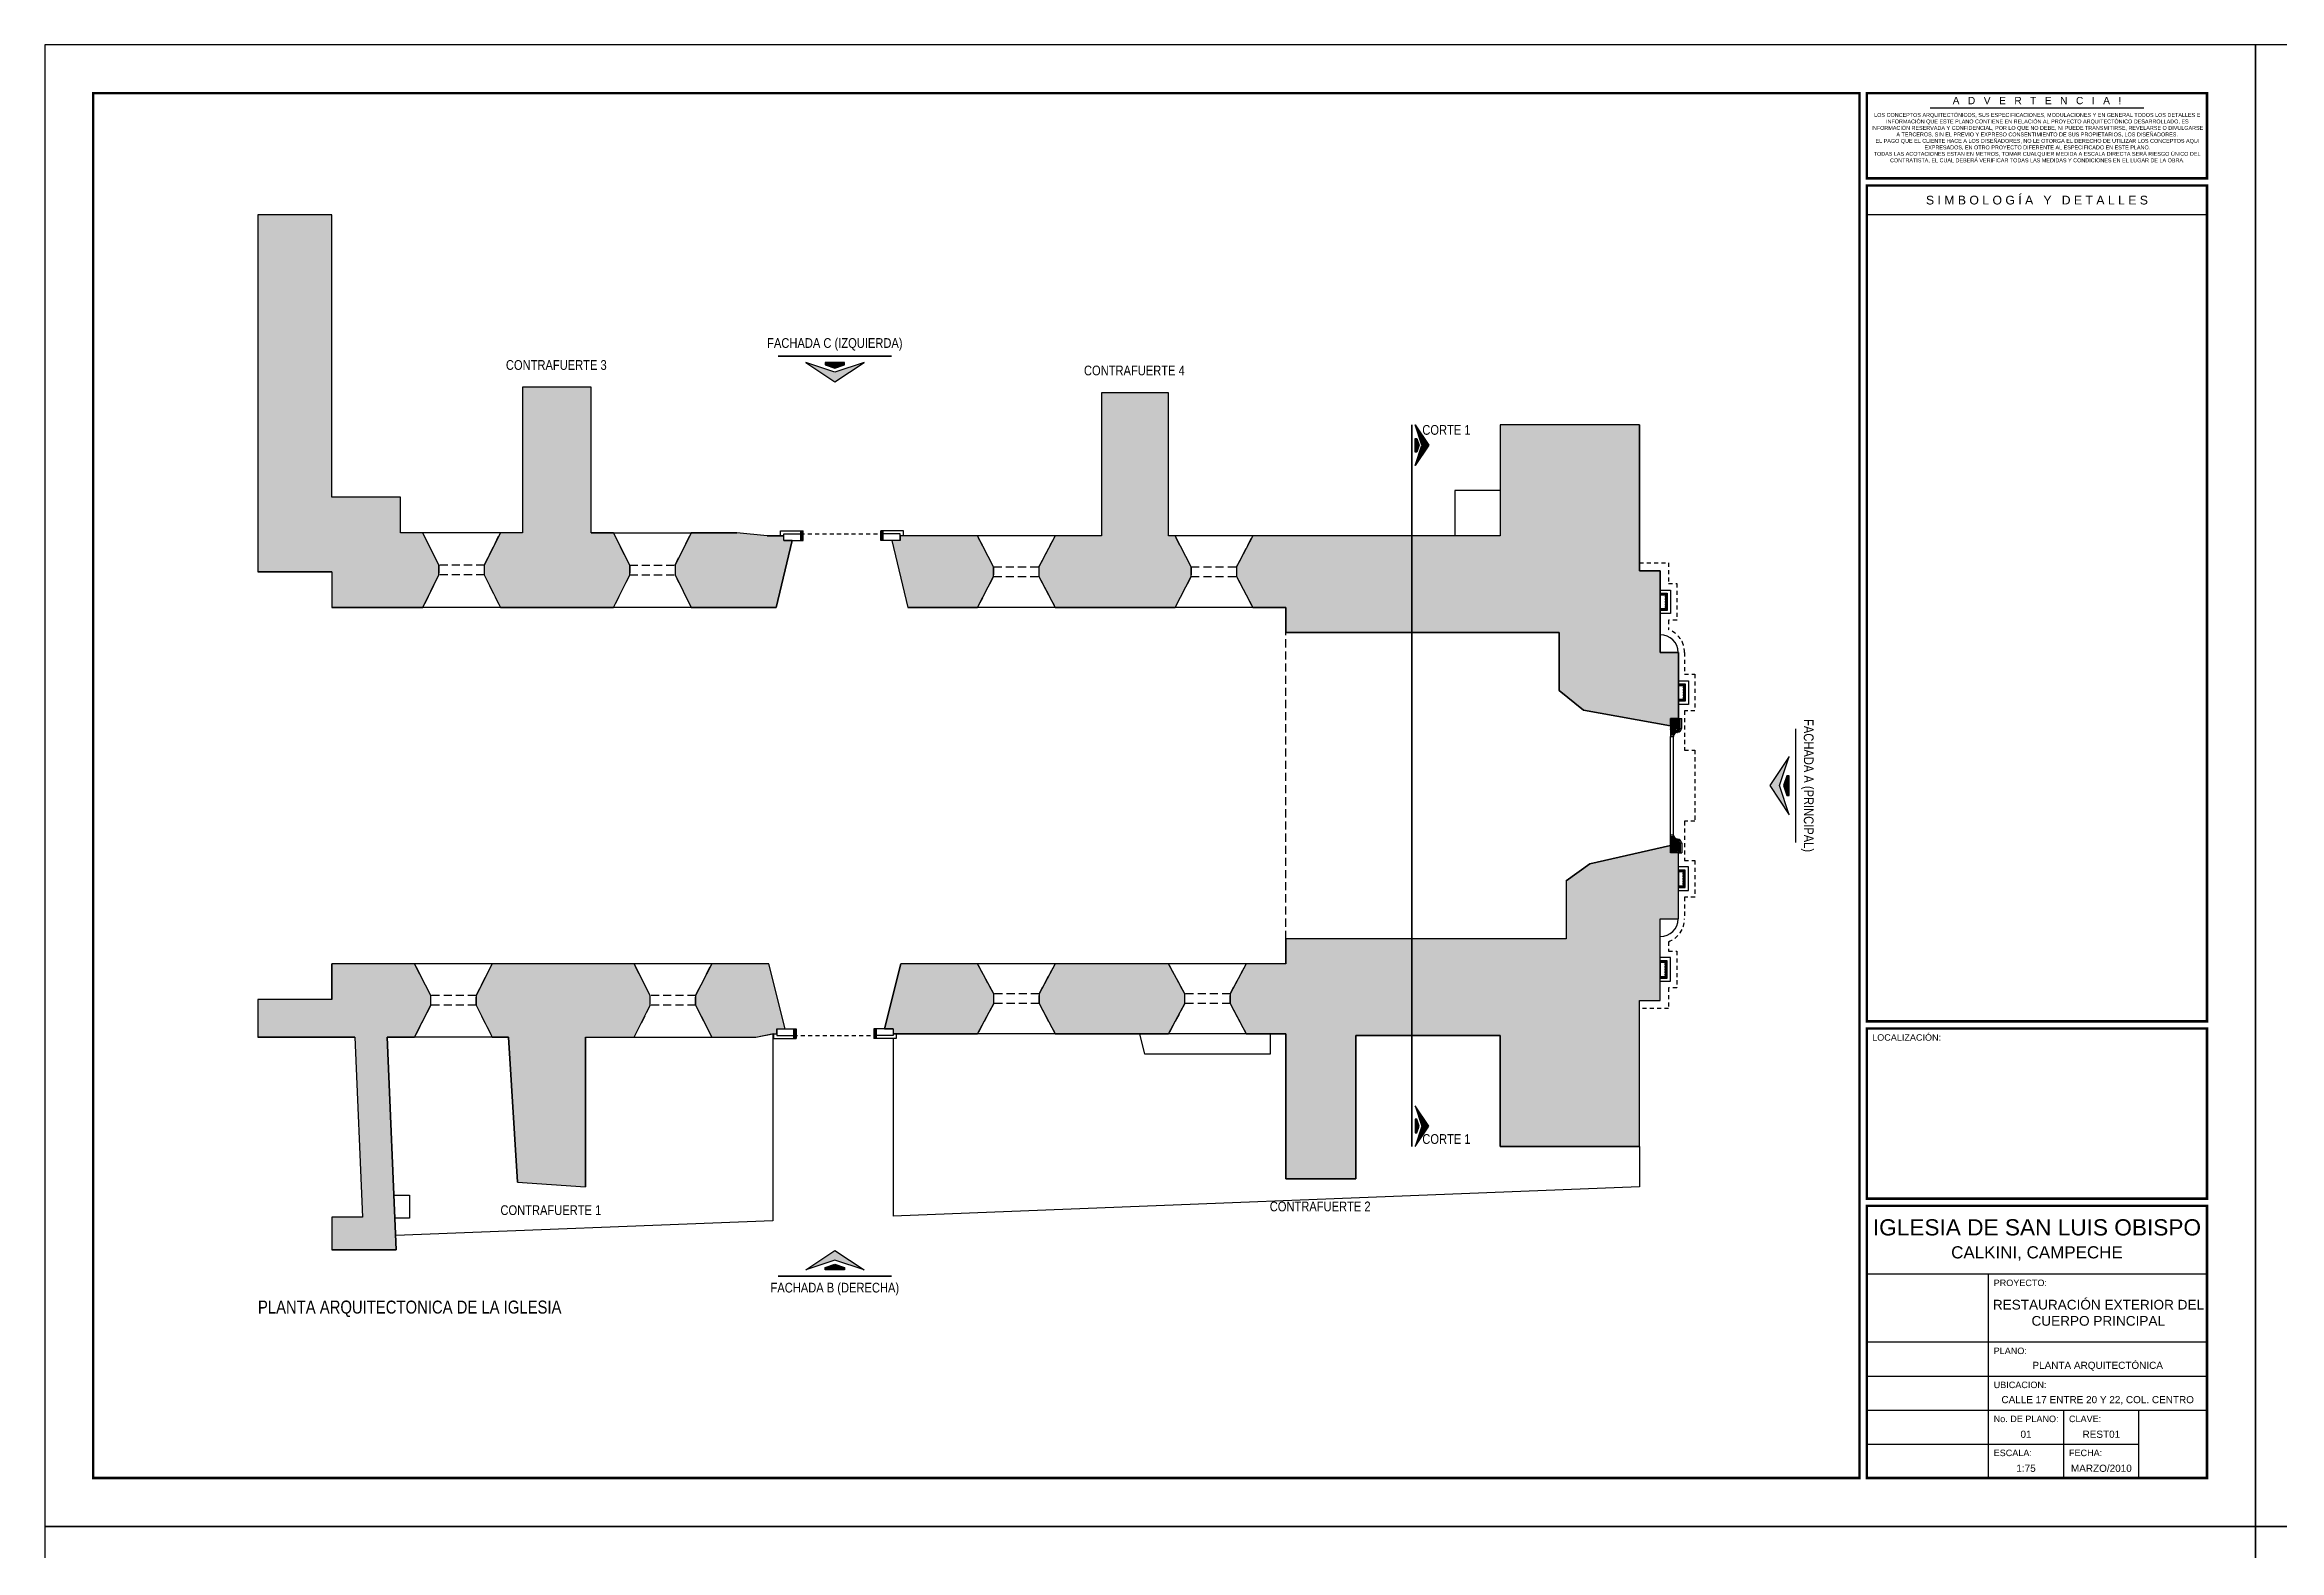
# Model space of a CAD drawing. Header units: millimetres. Extents: x 0 to 273, y 0 to 92.
# Drawn here: x 0 to 69, y 45 to 91.5 of the extents above; entities that cross this region are included whole.
import ezdxf
from ezdxf.enums import TextEntityAlignment as Align

# ---------------------------------------------------------------- set-up
doc = ezdxf.new("R2010")
doc.units = ezdxf.units.MM
for name, pattern in [('DASHDOT2', [12.7, 6.35, -3.175, 0, -3.175]), ('HIDDEN', [0.375, 0.25, -0.125]), ('HIDDEN2', [0.1875, 0.125, -0.0625]), ('PHANTOM2', [31.75, 15.875, -3.175, 3.175, -3.175, 3.175, -3.175])]:
    doc.linetypes.add(name, pattern=pattern)
for name, color, linetype in [('Areas internas', 7, 'Continuous'), ('FORMATO', 7, 'Continuous'), ('LCorte', 7, 'DASHDOT2'), ('Relleno', 8, 'Continuous'), ('Texto', 7, 'Continuous'), ('Trazo', 7, 'Continuous')]:
    doc.layers.add(name, color=color, linetype=linetype)
doc.styles.get("Standard").update_dxf_attribs({"font": 'arial.ttf'})
doc.styles.add('style4', font='')
doc.styles.get('style4').set_extended_font_data('DaxCondensed')

# ---------------------------------------------------------------- blocks, each defined once
blk = doc.blocks.new('Flecha texto')
at = {"layer": 'Texto'}
for points in [[(0, 0.3), (-0.9, 0), (0, 0.6), (0.9, 0)], [(0.3, 0), (-0.3, 0), (-0.3, 0.074), (0, 0.174), (0.3, 0.074)]]:
    blk.add_lwpolyline(points, close=True, dxfattribs=at)
for points in [[(-0.9, 0), (0, 0.6), (0, 0.3)], [(-0.3, 0), (-0.3, 0.074), (0, 0), (0, 0.174)], [(0, 0.3), (0, 0.3), (0.9, 0), (0, 0.6)], [(0, 0), (0, 0.174), (0.3, 0), (0.3, 0.074)]]:
    blk.add_solid(points, dxfattribs=at)

msp = doc.modelspace()

# ---------------------------------------------------------------- hatches: boundary and pattern name
at = {"layer": 'Relleno'}
for points in [[(11.668, 76.435), (10.983, 76.435), (10.983, 77.535), (8.863, 77.535), (8.863, 86.245), (6.583, 86.245), (6.583, 77.535), (6.583, 75.225), (8.863, 75.225), (8.863, 74.125), (11.668, 74.125), (12.168, 75.13), (12.168, 75.43)], [(44.933, 76.335), (37.293, 76.335), (36.793, 75.38), (36.793, 75.08), (37.293, 74.125), (38.313, 74.125), (38.313, 73.355), (46.753, 73.355), (46.753, 71.565), (47.497, 70.958), (50.183, 70.47), (50.183, 70.695), (50.433, 70.695), (50.433, 72.735), (49.873, 72.735), (49.873, 75.255), (49.233, 75.255), (49.233, 79.765), (44.933, 79.765)], [(38.313, 63.895), (38.313, 63.125), (37.093, 63.125), (36.593, 62.195), (36.593, 61.895), (37.093, 60.965), (38.313, 60.965), (38.313, 56.485), (40.473, 56.485), (40.473, 60.915), (44.933, 60.915), (44.933, 57.485), (49.233, 57.485), (49.233, 61.995), (49.873, 61.995), (49.873, 64.515), (50.433, 64.515), (50.433, 66.555), (50.183, 66.555), (50.183, 66.78), (47.696, 66.213), (46.968, 65.685), (46.968, 63.895)], [(9.576, 60.865), (9.811, 55.3), (8.863, 55.3), (8.863, 54.3), (10.854, 54.3), (10.577, 60.865), (11.417, 60.865), (11.917, 61.845), (11.917, 62.145), (11.417, 63.125), (8.863, 63.125), (8.863, 62.025), (6.583, 62.025), (6.583, 60.865)]]:
    msp.add_hatch(color=256, dxfattribs=at).paths.add_polyline_path(points)
h = msp.add_hatch(color=256, dxfattribs=at)
h.paths.add_polyline_path([(22.578, 74.125), (23.078, 76.195), (22.818, 76.195), (22.818, 76.335), (22.303, 76.335), (21.363, 76.435), (19.958, 76.435), (19.458, 75.43), (19.458, 75.13), (19.958, 74.125)])
h.paths.add_polyline_path([(17.558, 74.125), (18.058, 75.13), (18.058, 75.43), (17.558, 76.435), (16.873, 76.435), (16.873, 80.925), (14.753, 80.925), (14.753, 76.435), (14.068, 76.435), (13.568, 75.43), (13.568, 75.13), (14.068, 74.125)])
h = msp.add_hatch(color=256, dxfattribs=at)
h.paths.add_polyline_path([(32.623, 76.335), (31.193, 76.335), (30.693, 75.38), (30.693, 75.08), (31.193, 74.125), (34.893, 74.125), (35.393, 75.08), (35.393, 75.38), (34.893, 76.335), (34.693, 76.335), (34.693, 80.755), (32.623, 80.755)])
h.paths.add_polyline_path([(28.793, 74.125), (29.293, 75.08), (29.293, 75.38), (28.793, 76.335), (26.408, 76.335), (26.408, 76.195), (26.148, 76.195), (26.648, 74.125)])
h = msp.add_hatch(color=256, dxfattribs=at)
h.paths.add_polyline_path([(22.358, 63.125), (20.593, 63.125), (20.093, 62.145), (20.093, 61.845), (20.593, 60.865), (21.953, 60.865), (22.473, 60.965), (22.598, 60.965), (22.598, 61.115), (22.858, 61.115)])
h.paths.add_polyline_path([(18.693, 62.145), (18.193, 63.125), (13.817, 63.125), (13.317, 62.145), (13.317, 61.845), (13.817, 60.865), (14.317, 60.865), (14.597, 56.384), (16.693, 56.245), (16.693, 60.865), (18.193, 60.865), (18.693, 61.845)])
h = msp.add_hatch(color=256, dxfattribs=at)
h.paths.add_polyline_path([(34.693, 60.965), (35.193, 61.895), (35.193, 62.195), (34.693, 63.125), (31.195, 63.125), (30.695, 62.195), (30.695, 61.895), (31.195, 60.965)])
h.paths.add_polyline_path([(28.795, 60.965), (29.295, 61.895), (29.295, 62.195), (28.795, 63.125), (26.428, 63.125), (25.928, 61.115), (26.188, 61.115), (26.188, 60.965)])
at = {"layer": 'Trazo'}
h = msp.add_hatch(dxfattribs=at)
h.set_pattern_fill('ANSI38', color=256, scale=0.003, angle=90, style=0)
h.set_pattern_definition([(225, (50.4325, 71.507331), (-0.00673519, 0.00673519), []), (135, (50.4325, 71.507331), (-0.00673519, 0.020205576), [0.0238125, -0.0142875])])
h.paths.add_polyline_path([(50.183, 70.24), (50.283, 70.24), (50.283, 70.315), (50.358, 70.315), (50.358, 70.39), (50.408, 70.39), (50.408, 70.507), (50.408, 70.695), (50.183, 70.695)])
h = msp.add_hatch(dxfattribs=at)
h.set_pattern_fill('ANSI38', color=256, scale=0.003, angle=90, style=0)
h.set_pattern_definition([(135, (50.4325, 65.742669), (-0.00673519, -0.00673519), []), (225, (50.4325, 65.742669), (-0.00673519, -0.020205576), [0.0238125, -0.0142875])])
h.paths.add_polyline_path([(50.183, 66.555), (50.408, 66.555), (50.408, 66.672), (50.408, 66.86), (50.423, 66.86, 0.414214), (50.358, 66.925), (50.358, 66.935), (50.283, 66.935), (50.283, 67.01), (50.183, 67.01)])

# ---------------------------------------------------------------- linework, layer by layer
at = {"layer": 'Areas internas'}
for points in [[(11.668, 76.435), (10.983, 76.435), (10.983, 77.535), (8.863, 77.535), (8.863, 86.245), (6.583, 86.245), (6.583, 77.535), (6.583, 75.225), (8.863, 75.225), (8.863, 74.125), (11.668, 74.125), (12.168, 75.13), (12.168, 75.43)], [(17.558, 76.435), (16.873, 76.435), (16.873, 80.925), (14.753, 80.925), (14.753, 76.435), (14.068, 76.435), (13.568, 75.43), (13.568, 75.13), (14.068, 74.125), (17.558, 74.125), (18.058, 75.13), (18.058, 75.43)], [(34.893, 76.335), (34.693, 76.335), (34.693, 80.755), (32.623, 80.755), (32.623, 76.335), (31.193, 76.335), (30.693, 75.38), (30.693, 75.08), (31.193, 74.125), (34.893, 74.125), (35.393, 75.08), (35.393, 75.38)], [(49.873, 75.255), (49.233, 75.255), (49.233, 79.765), (44.933, 79.765), (44.933, 76.335), (37.293, 76.335), (36.793, 75.38), (36.793, 75.08), (37.293, 74.125), (38.313, 74.125), (38.313, 73.355), (46.753, 73.355), (46.753, 71.565), (47.497, 70.958), (50.183, 70.47), (50.183, 70.695), (50.433, 70.695), (50.433, 72.735), (49.873, 72.735)], [(23.078, 76.195), (22.818, 76.195), (22.818, 76.335), (22.303, 76.335), (21.363, 76.435), (19.958, 76.435), (19.458, 75.43), (19.458, 75.13), (19.958, 74.125), (22.578, 74.125)], [(29.293, 75.38), (28.793, 76.335), (26.408, 76.335), (26.408, 76.195), (26.148, 76.195), (26.648, 74.125), (28.793, 74.125), (29.293, 75.08)], [(49.873, 64.515), (50.433, 64.515), (50.433, 66.555), (50.183, 66.555), (50.183, 66.78), (47.696, 66.213), (46.968, 65.685), (46.968, 63.895), (38.313, 63.895), (38.313, 63.125), (37.093, 63.125), (36.593, 62.195), (36.593, 61.895), (37.093, 60.965), (38.313, 60.965), (38.313, 56.485), (40.473, 56.485), (40.473, 60.915), (44.933, 60.915), (44.933, 57.485), (49.233, 57.485), (49.233, 61.995), (49.873, 61.995)], [(11.417, 63.125), (8.863, 63.125), (8.863, 62.025), (6.583, 62.025), (6.583, 60.865), (9.576, 60.865), (9.811, 55.3), (8.863, 55.3), (8.863, 54.3), (10.854, 54.3), (10.577, 60.865), (11.417, 60.865), (11.917, 61.845), (11.917, 62.145)], [(18.693, 61.845), (18.693, 62.145), (18.193, 63.125), (13.817, 63.125), (13.317, 62.145), (13.317, 61.845), (13.817, 60.865), (14.317, 60.865), (14.597, 56.384), (16.693, 56.245), (16.693, 60.865), (18.193, 60.865)], [(22.358, 63.125), (20.593, 63.125), (20.093, 62.145), (20.093, 61.845), (20.593, 60.865), (21.953, 60.865), (22.498, 60.97), (22.498, 60.965), (22.598, 60.965), (22.598, 61.115), (22.858, 61.115)], [(29.295, 61.895), (29.295, 62.195), (28.795, 63.125), (26.428, 63.125), (25.928, 61.115), (26.188, 61.115), (26.188, 60.965), (28.795, 60.965)], [(35.193, 62.195), (34.693, 63.125), (31.195, 63.125), (30.695, 62.195), (30.695, 61.895), (31.195, 60.965), (34.693, 60.965), (35.193, 61.895)]]:
    msp.add_lwpolyline(points, close=True, dxfattribs=at)
at = {"layer": 'FORMATO'}
for p, q in [((58.2, 89.55), (64.8, 89.55)), ((66.75, 86.25), (56.25, 86.25)), ((56.25, 53.55), (66.75, 53.55)), ((60, 47.25), (60, 53.55)), ((56.25, 51.45), (66.75, 51.45)), ((56.25, 50.4), (66.75, 50.4)), ((56.25, 49.35), (60, 49.35)), ((60, 49.35), (66.75, 49.35)), ((62.325, 47.25), (62.325, 49.35)), ((64.65, 47.25), (64.65, 49.35)), ((56.25, 48.3), (60, 48.3)), ((60, 48.3), (64.65, 48.3))]:
    msp.add_line(p, q, dxfattribs=at)
for points in [[(0, 45.75), (68.25, 45.75), (68.25, 91.5), (0, 91.5)], [(68.25, 45.75), (136.5, 45.75), (136.5, 91.5), (68.25, 91.5)], [(0, 0), (68.25, 0), (68.25, 45.75), (0, 45.75)], [(68.25, 0), (136.5, 0), (136.5, 45.75), (68.25, 45.75)]]:
    msp.add_lwpolyline(points, close=True, dxfattribs=at)
at = {"layer": 'FORMATO', "const_width": 0.075}
for points in [[(56.025, 47.25), (56.025, 90), (1.5, 90), (1.5, 47.25)], [(56.25, 87.375), (66.75, 87.375), (66.75, 90), (56.25, 90)], [(66.75, 61.35), (66.75, 87.15), (56.25, 87.15), (56.25, 61.35)], [(56.25, 55.875), (66.75, 55.875), (66.75, 61.125), (56.25, 61.125)], [(56.25, 55.65), (56.25, 47.25), (66.75, 47.25), (66.75, 55.65)]]:
    msp.add_lwpolyline(points, close=True, dxfattribs=at)
at = {"layer": 'LCorte', "linetype": 'PHANTOM2', "ltscale": 0.04, "const_width": 0.05}
msp.add_lwpolyline([(42.203, 57.485), (42.203, 79.765)], dxfattribs=at)
at = {"layer": 'Relleno'}
for p, q in [((6.583, 62.025), (6.583, 60.865)), ((8.863, 55.3), (8.863, 54.3))]:
    msp.add_line(p, q, dxfattribs=at)
at = {"layer": 'Texto', "linetype": 'PHANTOM2', "ltscale": 0.04, "const_width": 0.05}
for points in [[(22.633, 81.888), (26.148, 81.888)], [(54.052, 70.384), (54.052, 66.87)], [(22.633, 53.478), (26.148, 53.478)]]:
    msp.add_lwpolyline(points, dxfattribs=at)
at = {"layer": 'Trazo'}
for p, q in [((8.863, 86.245), (6.583, 86.245)), ((6.583, 86.245), (6.583, 77.535)), ((8.863, 77.535), (8.863, 86.245)), ((16.873, 80.925), (14.753, 80.925)), ((14.753, 80.925), (14.753, 76.435)), ((16.873, 76.435), (16.873, 80.925)), ((34.693, 80.755), (32.623, 80.755)), ((32.623, 80.755), (32.623, 76.335)), ((34.693, 76.335), (34.693, 80.755)), ((49.233, 79.765), (44.933, 79.765)), ((44.933, 79.765), (44.933, 76.335)), ((49.233, 79.765), (49.233, 75.255)), ((10.983, 77.535), (8.863, 77.535)), ((10.983, 76.435), (10.983, 77.535)), ((43.533, 77.735), (43.533, 76.335)), ((44.933, 77.735), (43.533, 77.735)), ((14.753, 76.435), (10.983, 76.435)), ((16.873, 76.435), (21.363, 76.435)), ((22.303, 76.335), (21.363, 76.435)), ((22.303, 76.335), (22.818, 76.335)), ((23.078, 76.195), (22.578, 74.125)), ((22.718, 76.335), (22.718, 76.495)), ((22.718, 76.495), (23.338, 76.495)), ((22.818, 76.395), (23.338, 76.395)), ((22.818, 76.195), (22.818, 76.395)), ((22.818, 76.195), (23.338, 76.195)), ((22.873, 76.395), (23.333, 76.395)), ((23.338, 76.395), (23.338, 76.495)), ((23.338, 76.495), (23.413, 76.495)), ((23.338, 76.47), (23.388, 76.47)), ((23.338, 76.445), (23.363, 76.445)), ((23.338, 76.195), (23.338, 76.395)), ((23.338, 76.195), (23.413, 76.195)), ((23.363, 76.195), (23.363, 76.445)), ((23.388, 76.195), (23.388, 76.47)), ((23.413, 76.195), (23.413, 76.495)), ((25.813, 76.195), (25.813, 76.495)), ((25.888, 76.495), (25.813, 76.495)), ((25.888, 76.195), (25.813, 76.195)), ((25.838, 76.195), (25.838, 76.47)), ((25.888, 76.47), (25.838, 76.47)), ((25.863, 76.195), (25.863, 76.445)), ((25.888, 76.445), (25.863, 76.445)), ((26.508, 76.495), (25.888, 76.495)), ((25.888, 76.395), (25.888, 76.495)), ((25.888, 76.195), (25.888, 76.395)), ((26.408, 76.395), (25.888, 76.395)), ((26.408, 76.195), (25.888, 76.195)), ((26.353, 76.395), (25.893, 76.395)), ((26.148, 76.195), (26.648, 74.125)), ((26.408, 76.195), (26.408, 76.395)), ((32.623, 76.335), (26.408, 76.335)), ((26.508, 76.335), (26.508, 76.495)), ((44.933, 76.335), (34.693, 76.335)), ((8.863, 75.225), (6.583, 75.225)), ((8.863, 75.225), (8.863, 74.125)), ((49.233, 75.255), (49.873, 75.255)), ((49.873, 75.255), (49.873, 72.735)), ((22.578, 74.125), (8.863, 74.125)), ((38.313, 74.125), (26.648, 74.125)), ((38.313, 73.355), (38.313, 74.125)), ((46.753, 73.355), (38.313, 73.355)), ((46.753, 71.565), (46.753, 73.355)), ((49.873, 72.735), (50.433, 72.735)), ((50.433, 72.735), (50.433, 70.695)), ((47.497, 70.958), (46.753, 71.565)), ((50.183, 70.47), (47.497, 70.958)), ((50.433, 70.695), (50.533, 70.695)), ((50.433, 70.645), (50.433, 70.567)), ((50.433, 70.517), (50.433, 70.44)), ((50.433, 70.39), (50.533, 70.39)), ((50.458, 70.39), (50.458, 70.695)), ((50.483, 70.39), (50.483, 70.695)), ((50.533, 70.39), (50.533, 70.695)), ((50.183, 70.24), (50.183, 70.14)), ((50.183, 70.215), (50.283, 70.215)), ((50.183, 70.19), (50.283, 70.19)), ((50.183, 70.14), (50.283, 70.14)), ((50.183, 67.11), (50.183, 70.14)), ((50.283, 70.24), (50.283, 70.14)), ((50.283, 67.11), (50.283, 70.14)), ((50.36, 70.302), (50.37, 70.302)), ((50.37, 70.312), (50.37, 70.302)), ((50.373, 70.29), (50.383, 70.29)), ((50.383, 70.29), (50.383, 70.3)), ((50.398, 70.265), (50.408, 70.265)), ((50.408, 70.275), (50.408, 70.265)), ((50.183, 67.11), (50.283, 67.11)), ((50.183, 67.01), (50.183, 67.11)), ((50.183, 67.06), (50.283, 67.06)), ((50.183, 67.035), (50.283, 67.035)), ((50.283, 67.01), (50.283, 67.11)), ((50.36, 66.947), (50.37, 66.947)), ((50.37, 66.938), (50.37, 66.947)), ((50.373, 66.96), (50.383, 66.96)), ((50.383, 66.96), (50.383, 66.95)), ((50.398, 66.985), (50.408, 66.985)), ((50.408, 66.975), (50.408, 66.985)), ((47.696, 66.213), (50.183, 66.78)), ((50.433, 66.86), (50.533, 66.86)), ((50.433, 66.732), (50.433, 66.81)), ((50.433, 66.605), (50.433, 66.682)), ((50.433, 64.515), (50.433, 66.555)), ((50.433, 66.555), (50.533, 66.555)), ((50.458, 66.86), (50.458, 66.555)), ((50.483, 66.86), (50.483, 66.555)), ((50.533, 66.86), (50.533, 66.555)), ((46.968, 65.685), (47.696, 66.213)), ((46.968, 65.685), (46.968, 63.895)), ((49.873, 61.995), (49.873, 64.515)), ((49.873, 64.515), (50.433, 64.515)), ((46.968, 63.895), (38.313, 63.895)), ((38.313, 63.125), (38.313, 63.895)), ((22.358, 63.125), (8.863, 63.125)), ((8.863, 62.025), (8.863, 63.125)), ((22.858, 61.115), (22.358, 63.125)), ((25.928, 61.115), (26.428, 63.125)), ((38.313, 63.125), (26.428, 63.125)), ((8.863, 62.025), (6.583, 62.025)), ((49.233, 57.485), (49.233, 61.995)), ((49.233, 61.995), (49.873, 61.995)), ((9.576, 60.865), (6.583, 60.865)), ((9.576, 60.865), (9.811, 55.3)), ((14.317, 60.865), (10.577, 60.865)), ((10.577, 60.865), (10.854, 54.3)), ((14.597, 56.384), (14.317, 60.865)), ((16.693, 60.865), (16.693, 56.245)), ((16.693, 60.865), (21.953, 60.865)), ((21.953, 60.865), (22.473, 60.965)), ((22.473, 60.965), (22.473, 55.193)), ((22.473, 60.965), (22.598, 60.965)), ((22.498, 60.965), (22.498, 60.815)), ((22.498, 60.815), (23.118, 60.815)), ((22.598, 61.115), (23.118, 61.115)), ((22.598, 61.115), (22.598, 60.915)), ((22.598, 60.915), (23.118, 60.915)), ((23.118, 61.115), (23.118, 60.915)), ((23.118, 61.115), (23.193, 61.115)), ((23.118, 60.915), (23.118, 60.815)), ((23.118, 60.865), (23.143, 60.865)), ((23.118, 60.84), (23.168, 60.84)), ((23.118, 60.815), (23.193, 60.815)), ((23.143, 61.115), (23.143, 60.865)), ((23.168, 61.115), (23.168, 60.84)), ((23.193, 61.115), (23.193, 60.815)), ((25.593, 61.115), (25.593, 60.815)), ((25.668, 61.115), (25.593, 61.115)), ((25.668, 60.815), (25.593, 60.815)), ((25.618, 61.115), (25.618, 60.84)), ((25.668, 60.84), (25.618, 60.84)), ((25.643, 61.115), (25.643, 60.865)), ((25.668, 60.865), (25.643, 60.865)), ((25.668, 61.115), (25.668, 60.915)), ((26.188, 61.115), (25.668, 61.115)), ((26.188, 60.915), (25.668, 60.915)), ((25.668, 60.915), (25.668, 60.815)), ((26.288, 60.815), (25.668, 60.815)), ((26.188, 61.115), (26.188, 60.915)), ((38.313, 60.965), (26.188, 60.965)), ((26.193, 60.815), (26.193, 55.338)), ((26.288, 60.965), (26.288, 60.815)), ((33.963, 60.335), (33.803, 60.965)), ((37.833, 60.965), (37.833, 60.335)), ((38.313, 56.485), (38.313, 60.965)), ((44.933, 60.915), (40.473, 60.915)), ((40.473, 60.915), (40.473, 56.485)), ((44.933, 57.485), (44.933, 60.915)), ((37.833, 60.335), (33.963, 60.335)), ((49.233, 57.485), (44.933, 57.485)), ((49.233, 57.485), (49.233, 56.235)), ((10.783, 55.979), (11.263, 55.979)), ((11.263, 55.979), (11.263, 55.269)), ((14.597, 56.384), (16.693, 56.245)), ((49.233, 56.235), (26.193, 55.338)), ((40.473, 56.485), (38.313, 56.485)), ((9.811, 55.3), (8.863, 55.3)), ((11.263, 55.269), (10.813, 55.269)), ((22.473, 55.193), (10.835, 54.74)), ((10.854, 54.3), (8.863, 54.3))]:
    msp.add_line(p, q, dxfattribs=at)
at = {"layer": 'Trazo', "linetype": 'HIDDEN'}
for p, q in [((12.168, 75.43), (11.668, 76.435)), ((13.568, 75.43), (14.068, 76.435)), ((18.058, 75.43), (17.558, 76.435)), ((19.458, 75.43), (19.958, 76.435)), ((29.293, 75.38), (28.793, 76.335)), ((30.693, 75.38), (31.193, 76.335)), ((35.393, 75.38), (34.893, 76.335)), ((36.793, 75.38), (37.293, 76.335)), ((12.168, 75.43), (12.168, 75.13)), ((13.568, 75.43), (12.168, 75.43)), ((13.568, 75.43), (13.568, 75.13)), ((18.058, 75.43), (18.058, 75.13)), ((18.058, 75.43), (19.458, 75.43)), ((19.458, 75.43), (19.458, 75.13)), ((29.293, 75.38), (29.293, 75.08)), ((29.293, 75.38), (30.693, 75.38)), ((30.693, 75.38), (30.693, 75.08)), ((35.393, 75.38), (35.393, 75.08)), ((35.393, 75.38), (36.793, 75.38)), ((36.793, 75.38), (36.793, 75.08)), ((12.168, 75.13), (11.668, 74.125)), ((13.568, 75.13), (12.168, 75.13)), ((13.568, 75.13), (14.068, 74.125)), ((18.058, 75.13), (17.558, 74.125)), ((18.058, 75.13), (19.458, 75.13)), ((19.458, 75.13), (19.958, 74.125)), ((29.293, 75.08), (28.793, 74.125)), ((29.293, 75.08), (30.693, 75.08)), ((30.693, 75.08), (31.193, 74.125)), ((35.393, 75.08), (34.893, 74.125)), ((35.393, 75.08), (36.793, 75.08)), ((36.793, 75.08), (37.293, 74.125)), ((38.313, 63.895), (38.313, 73.355)), ((11.917, 62.145), (11.417, 63.125)), ((13.317, 62.145), (13.817, 63.125)), ((18.693, 62.145), (18.193, 63.125)), ((20.093, 62.145), (20.593, 63.125)), ((29.295, 62.195), (28.795, 63.125)), ((30.695, 62.195), (31.195, 63.125)), ((35.193, 62.195), (34.693, 63.125)), ((36.593, 62.195), (37.093, 63.125)), ((11.917, 61.845), (11.917, 62.145)), ((13.317, 62.145), (11.917, 62.145)), ((13.317, 61.845), (13.317, 62.145)), ((18.693, 61.845), (18.693, 62.145)), ((20.093, 62.145), (18.693, 62.145)), ((20.093, 61.845), (20.093, 62.145)), ((29.295, 61.895), (29.295, 62.195)), ((30.695, 62.195), (29.295, 62.195)), ((30.695, 61.895), (30.695, 62.195)), ((35.193, 61.895), (35.193, 62.195)), ((36.593, 62.195), (35.193, 62.195)), ((36.593, 61.895), (36.593, 62.195)), ((11.917, 61.845), (11.417, 60.865)), ((13.317, 61.845), (11.917, 61.845)), ((13.317, 61.845), (13.817, 60.865)), ((18.693, 61.845), (18.193, 60.865)), ((20.093, 61.845), (18.693, 61.845)), ((20.093, 61.845), (20.593, 60.865)), ((29.295, 61.895), (28.795, 60.965)), ((30.695, 61.895), (29.295, 61.895)), ((30.695, 61.895), (31.195, 60.965)), ((35.193, 61.895), (34.693, 60.965)), ((36.593, 61.895), (35.193, 61.895)), ((36.593, 61.895), (37.093, 60.965))]:
    msp.add_line(p, q, dxfattribs=at)
at = {"layer": 'Trazo', "linetype": 'HIDDEN2'}
for p, q in [((23.333, 76.395), (25.893, 76.395)), ((23.118, 60.915), (25.668, 60.915))]:
    msp.add_line(p, q, dxfattribs=at)
at = {"layer": 'Trazo'}
for points in [[(49.233, 75.505), (49.233, 79.765), (44.933, 79.765), (44.933, 76.335)], [(49.873, 74.665), (50.183, 74.665), (50.183, 73.935), (49.873, 73.935)], [(49.873, 74.565), (50.083, 74.565), (50.083, 74.035), (49.873, 74.035)], [(49.873, 74.54), (50.058, 74.54), (50.058, 74.06), (49.873, 74.06)], [(50.433, 71.865), (50.743, 71.865), (50.743, 71.135), (50.433, 71.135)], [(50.433, 71.765), (50.643, 71.765), (50.643, 71.235), (50.433, 71.235)], [(50.433, 71.74), (50.618, 71.74), (50.618, 71.26), (50.433, 71.26)], [(50.433, 65.385), (50.743, 65.385), (50.743, 66.115), (50.433, 66.115)], [(50.433, 65.485), (50.643, 65.485), (50.643, 66.015), (50.433, 66.015)], [(50.433, 65.51), (50.618, 65.51), (50.618, 65.99), (50.433, 65.99)], [(49.873, 62.585), (50.183, 62.585), (50.183, 63.315), (49.873, 63.315)], [(49.873, 62.685), (50.083, 62.685), (50.083, 63.215), (49.873, 63.215)], [(49.873, 62.71), (50.058, 62.71), (50.058, 63.19), (49.873, 63.19)]]:
    msp.add_lwpolyline(points, dxfattribs=at)
at = {"layer": 'Trazo', "linetype": 'HIDDEN2'}
msp.add_lwpolyline([(49.233, 75.505), (50.123, 75.505), (50.123, 74.865), (50.383, 74.865), (50.383, 73.735), (50.123, 73.735), (50.123, 73.442, -0.317837), (50.623, 72.735), (50.623, 72.065), (50.943, 72.065), (50.943, 70.935), (50.623, 70.935), (50.623, 69.725), (50.943, 69.725), (50.943, 67.525), (50.623, 67.525), (50.623, 66.315), (50.943, 66.315), (50.943, 65.185), (50.623, 65.185), (50.623, 64.515, -0.317837), (50.123, 63.808), (50.123, 63.515), (50.383, 63.515), (50.383, 62.385), (50.123, 62.385), (50.123, 61.745), (49.233, 61.745)], format="xyb", dxfattribs=at)
at = {"layer": 'Trazo'}
for points in [[(49.873, 74.515), (50.033, 74.515), (50.033, 74.48), (50.018, 74.48), (50.018, 74.44), (50.033, 74.44), (50.033, 74.4), (50.018, 74.4), (50.018, 74.36), (50.033, 74.36), (50.033, 74.32), (50.018, 74.32), (50.018, 74.28), (50.033, 74.28), (50.033, 74.24), (50.018, 74.24), (50.018, 74.2), (50.033, 74.2), (50.033, 74.16), (50.018, 74.16), (50.018, 74.12), (50.033, 74.12), (50.033, 74.085), (49.873, 74.085)], [(50.433, 71.715), (50.593, 71.715), (50.593, 71.68), (50.578, 71.68), (50.578, 71.64), (50.593, 71.64), (50.593, 71.6), (50.578, 71.6), (50.578, 71.56), (50.593, 71.56), (50.593, 71.52), (50.578, 71.52), (50.578, 71.48), (50.593, 71.48), (50.593, 71.44), (50.578, 71.44), (50.578, 71.4), (50.593, 71.4), (50.593, 71.36), (50.578, 71.36), (50.578, 71.32), (50.593, 71.32), (50.593, 71.285), (50.433, 71.285)], [(50.433, 65.535), (50.593, 65.535), (50.593, 65.57), (50.578, 65.57), (50.578, 65.61), (50.593, 65.61), (50.593, 65.65), (50.578, 65.65), (50.578, 65.69), (50.593, 65.69), (50.593, 65.73), (50.578, 65.73), (50.578, 65.77), (50.593, 65.77), (50.593, 65.81), (50.578, 65.81), (50.578, 65.85), (50.593, 65.85), (50.593, 65.89), (50.578, 65.89), (50.578, 65.93), (50.593, 65.93), (50.593, 65.965), (50.433, 65.965)], [(49.873, 62.735), (50.033, 62.735), (50.033, 62.77), (50.018, 62.77), (50.018, 62.81), (50.033, 62.81), (50.033, 62.85), (50.018, 62.85), (50.018, 62.89), (50.033, 62.89), (50.033, 62.93), (50.018, 62.93), (50.018, 62.97), (50.033, 62.97), (50.033, 63.01), (50.018, 63.01), (50.018, 63.05), (50.033, 63.05), (50.033, 63.09), (50.018, 63.09), (50.018, 63.13), (50.033, 63.13), (50.033, 63.165), (49.873, 63.165)]]:
    msp.add_lwpolyline(points, close=True, dxfattribs=at)
for points in [[(50.418, 70.46), (50.408, 70.46), (50.408, 70.507), (50.418, 70.507, 0.414214), (50.428, 70.517), (50.433, 70.517), (50.433, 70.567), (50.428, 70.567, 0.414214), (50.418, 70.577), (50.408, 70.577), (50.408, 70.625), (50.418, 70.625, -0.414214), (50.428, 70.635), (50.428, 70.645), (50.433, 70.645), (50.433, 70.695), (50.183, 70.695), (50.183, 70.24), (50.283, 70.24), (50.283, 70.25, -0.414214), (50.348, 70.315), (50.358, 70.315), (50.358, 70.325, 0.414214), (50.423, 70.39), (50.433, 70.39), (50.433, 70.44), (50.428, 70.44), (50.428, 70.45, -0.414214)], [(50.418, 66.79), (50.408, 66.79), (50.408, 66.742), (50.418, 66.742, -0.414214), (50.428, 66.732), (50.433, 66.732), (50.433, 66.682), (50.428, 66.682, -0.414214), (50.418, 66.672), (50.408, 66.672), (50.408, 66.625), (50.418, 66.625, 0.414214), (50.428, 66.615), (50.428, 66.605), (50.433, 66.605), (50.433, 66.555), (50.183, 66.555), (50.183, 67.01), (50.283, 67.01), (50.283, 67, 0.414214), (50.348, 66.935), (50.358, 66.935), (50.358, 66.925, -0.414214), (50.423, 66.86), (50.433, 66.86), (50.433, 66.81), (50.428, 66.81), (50.428, 66.8, 0.414214)]]:
    msp.add_lwpolyline(points, format="xyb", close=True, dxfattribs=at)
for centre, radius, start, end in [((49.873, 72.735), 0.55, 0, 90), ((50.37, 70.39), 0.0775, 270, 0), ((50.383, 70.39), 0.09, 270, 0), ((50.408, 70.39), 0.115, 270, 0), ((50.36, 70.225), 0.0775, 90, 180), ((50.373, 70.2), 0.09, 90, 180), ((50.398, 70.15), 0.115, 90, 180), ((50.398, 67.1), 0.115, 180, 270), ((50.373, 67.05), 0.09, 180, 270), ((50.36, 67.025), 0.0775, 180, 270), ((50.37, 66.86), 0.0775, 0, 90), ((50.383, 66.86), 0.09, 0, 90), ((50.408, 66.86), 0.115, 0, 90), ((49.873, 64.515), 0.55, 270, 0)]:
    msp.add_arc(centre, radius, start, end, dxfattribs=at)

# ---------------------------------------------------------------- block references
at = {"layer": 'Texto', "xscale": -1}
for p, rotation in [((24.393, 81.688), 180), ((53.852, 68.625), 90)]:
    msp.add_blockref('Flecha texto', p, dxfattribs=dict(at, rotation=rotation))
at = {"layer": 'Texto', "rotation": 270}
for p, xscale, yscale, zscale in [((42.303, 79.135), 0.6999999999999886, 0.6999999999999886, 0.6999999999999886), ((42.303, 58.115), -0.7000000000000028, 0.7000000000000028, 0.7)]:
    msp.add_blockref('Flecha texto', p, dxfattribs=dict(at, xscale=xscale, yscale=yscale, zscale=zscale))
at = {"layer": 'Texto'}
msp.add_blockref('Flecha texto', (24.393, 53.678), dxfattribs=at)

# ---------------------------------------------------------------- texts
at = {"layer": 'FORMATO'}
msp.add_text('A   D   V   E   R   T   E   N   C   I   A   !', height=0.225, dxfattribs=at).set_placement((61.5, 89.662), align=Align.CENTER)
for s, p in [('LOCALIZACIÓN:', (56.414, 60.751)), ('PROYECTO:', (60.164, 53.176)), ('PLANO:', (60.164, 51.076)), ('UBICACION:', (60.164, 50.026)), ('No. DE PLANO:', (60.164, 48.976)), ('CLAVE:', (62.489, 48.976)), ('ESCALA:', (60.164, 47.926)), ('FECHA:', (62.489, 47.926))]:
    msp.add_text(s, height=0.2, dxfattribs=at).set_placement(p)
for s, insert, char_height, width, attachment_point in [('\\pi0.22576;LOS CONCEPTOS ARQUITECTÓNICOS, SUS ESPECIFICACIONES, MODULACIONES Y EN GENERAL TODOS LOS DETALLES E \\P\\pi0.59079;INFORMACIÓN QUE ESTE PLANO CONTIENE EN RELACIÓN AL PROYECTO ARQUITECTÓNICO DESARROLLADO, ES \\P\\pi0.13903;INFORMACIÓN RESERVADA Y CONFIDENCIAL, POR LO QUE NO DEBE, NI PUEDE TRANSMITIRSE, REVELARSE O DIVULGARSE\\P\\pi0.91171;A TERCEROS, SIN EL PREVIO Y EXPRESO CONSENTIMIENTO DE SUS PROPIETARIOS, LOS DISEÑADORES.\\P\\pi0.26644;EL PAGO QUE EL CLIENTE HACE A LOS DISEÑADORES, NO LE OTORGA EL DERECHO DE UTILIZAR LOS CONCEPTOS AQUI \\P\\pi1.78;EXPRESADOS, EN OTRO PROYECTO DIFERENTE AL ESPECIFICADO EN ESTE PLANO.\\P\\pi0.2109;TODAS LAS ACOTACIONES ESTAN EN METROS, TOMAR CUALQUIER MEDIDA A ESCALA DIRECTA SERÁ RIESGO ÚNICO DEL \\P\\pi0.71558;CONTRATISTA, EL CUAL DEBERÁ VERIFICAR TODAS LAS MEDIDAS Y CONDICIONES EN EL LUGAR DE LA OBRA.', (56.25, 89.39), 0.12, 10.5, 1), ('S I M B O L O G Í A   Y   D E T A L L E S', (61.5, 86.7), 0.27, 10.5, 5), ('IGLESIA DE SAN LUIS OBISPO\\P{\\H0.75x;CALKINI, CAMPECHE\\H1.023x; }', (61.5, 54.6), 0.5, 10.5, 5), ('\\pi0.13874;RESTAURACIÓN EXTERIOR DEL\\P\\pi1.3319;CUERPO PRINCIPAL', (60, 52.752), 0.3, 6.75, 1), ('PLANTA ARQUITECTÓNICA', (63.375, 50.7), 0.22, 6.75, 5), ('CALLE 17 ENTRE 20 Y 22, COL. CENTRO', (63.375, 49.65), 0.22, 6.75, 5), ('01', (61.163, 48.6), 0.22, 6.75, 5), ('REST01', (63.488, 48.6), 0.22, 6.75, 5), ('1:75', (61.163, 47.55), 0.22, 6.75, 5), ('MARZO/2010', (63.488, 47.55), 0.22, 6.75, 5)]:
    msp.add_mtext(s, dxfattribs=dict(at, insert=insert, char_height=char_height, width=width, attachment_point=attachment_point))
at = {"layer": 'Texto', "style": 'style4'}
for s, p in [('FACHADA C (IZQUIERDA)', (24.391, 82.14)), ('CONTRAFUERTE 3', (15.793, 81.462)), ('CONTRAFUERTE 4', (33.638, 81.292)), ('CORTE 1', (43.271, 79.458)), ('CORTE 1', (43.271, 57.566)), ('CONTRAFUERTE 1', (15.625, 55.37)), ('CONTRAFUERTE 2', (39.373, 55.484)), ('FACHADA B (DERECHA)', (24.391, 52.978))]:
    msp.add_text(s, height=0.3, dxfattribs=at).set_placement(p, align=Align.CENTER)
msp.add_text('FACHADA A (PRINCIPAL)', height=0.3, rotation=270, dxfattribs=at).set_placement((54.304, 68.627), align=Align.CENTER)
msp.add_text('PLANTA ARQUITECTONICA DE LA IGLESIA', height=0.4, dxfattribs=at).set_placement((6.583, 52.328))

doc.saveas('drawing.dxf')
